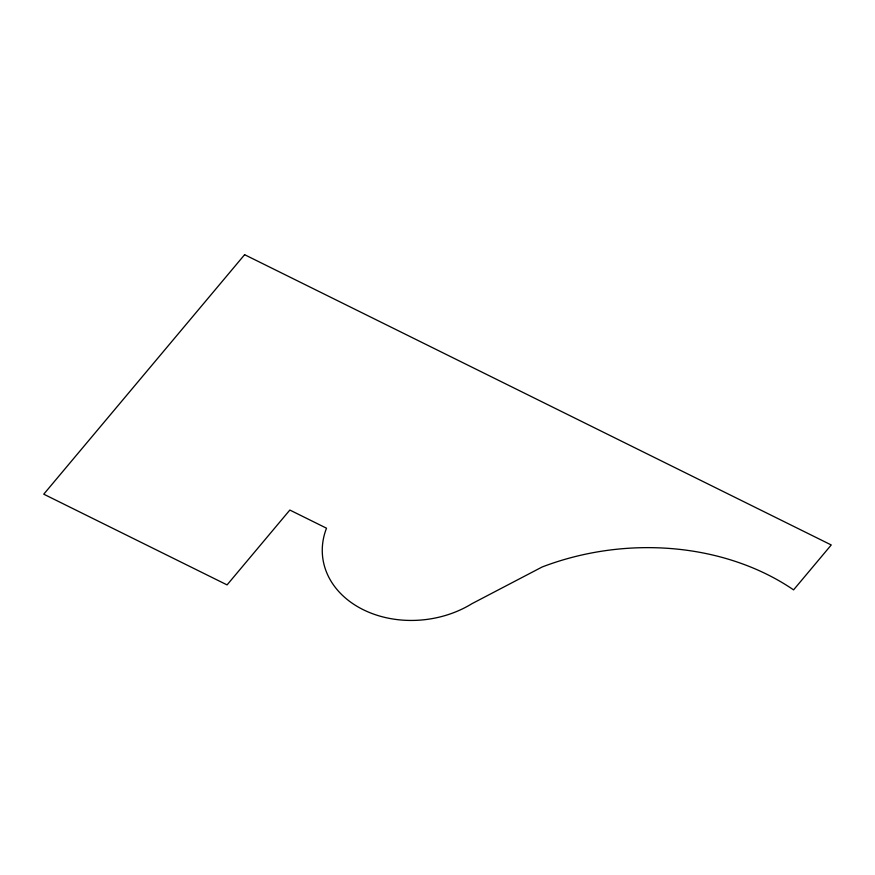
<?xml version="1.0" encoding="UTF-8"?>
<svg xmlns="http://www.w3.org/2000/svg" width="875" height="875" viewBox="0 0 875 875"><rect width="100%" height="100%" fill="white"/><g stroke="black" fill="none" stroke-linecap="round" stroke-linejoin="round"><path stroke-width="1.31" d="M244.617 254.691L43.75 494.178L227.073 584.894L289.844 510.048L326.506 528.194A94.434 73.905 -6.5 0 0 361.627 608.88A94.434 73.905 -6.5 0 0 471.898 603.717L542.161 566.978A234.62 183.608 -6.5 0 1 793.581 589.87L831.25 544.961L244.617 254.691"/></g></svg>
